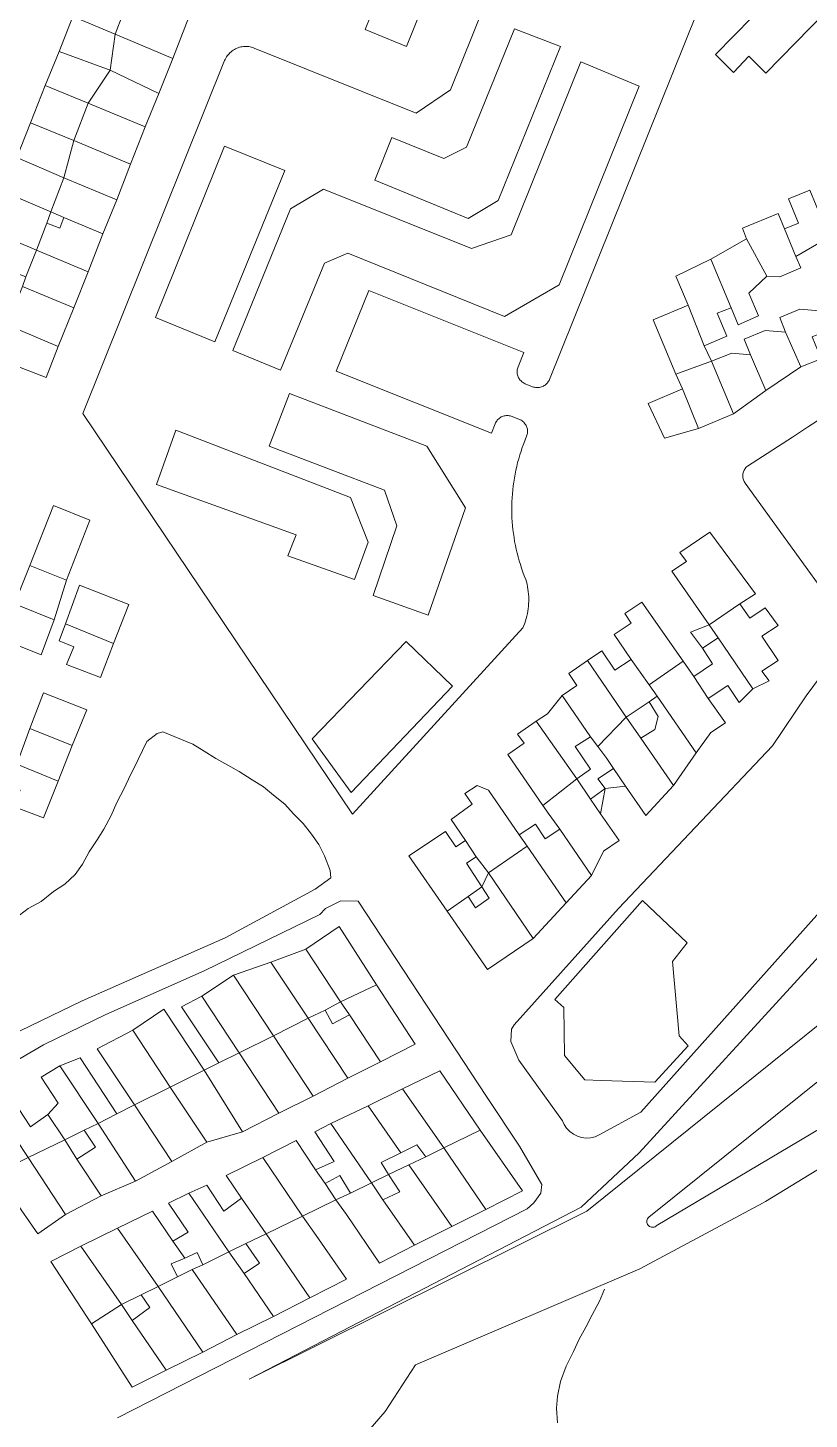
# Model space of a CAD drawing. Header units: inches. Extents: x 1138763 to 1140867, y 1050756 to 1053008.
# Drawn here: x 1140571.6 to 1140692, y 1051304.3 to 1051518.7 of the extents above; entities that cross this region are included whole.
import ezdxf

# ---------------------------------------------------------------- set-up
doc = ezdxf.new("R2010")
doc.units = ezdxf.units.IN
doc.header["$MEASUREMENT"] = 0
for name, color, linetype, lineweight in [('LimEdif_AM', 44, 'Continuous', 5), ('ViaPrin_AM', 1, 'Continuous', 15), ('ViaSec_AM', 1, 'Continuous', 18)]:
    doc.layers.add(name, color=color, linetype=linetype, lineweight=lineweight)

msp = doc.modelspace()

# ---------------------------------------------------------------- linework, layer by layer
at = {"layer": 'LimEdif_AM'}
for points in [[(1140625.56, 1051536.63), (1140622.94, 1051530.13), (1140627.19, 1051528.38), (1140629.94, 1051535.38), (1140636.69, 1051532.63), (1140629.94, 1051515.88), (1140623.56, 1051518.5), (1140626.19, 1051525), (1140621.44, 1051526.88), (1140618.81, 1051520.63), (1140612.19, 1051523.25), (1140614.31, 1051528.13), (1140612.94, 1051528.75), (1140615.44, 1051534.88), (1140618.69, 1051539.5), (1140625.56, 1051536.63)], [(1140685.31, 1051511.75), (1140682.69, 1051514.37), (1140680.31, 1051511.87), (1140677.56, 1051514.62), (1140683.19, 1051520.37), (1140681.06, 1051522.37), (1140684.19, 1051525.62), (1140686.06, 1051523.75), (1140690.81, 1051529.12), (1140696.69, 1051523.5), (1140685.31, 1051511.75)], [(1140578.56, 1051520.5), (1140580.94, 1051526.5), (1140587.44, 1051524), (1140585.06, 1051517.75), (1140578.56, 1051520.5)], [(1140587.44, 1051524), (1140596.44, 1051520.37), (1140593.94, 1051514), (1140585.06, 1051517.75), (1140587.44, 1051524)], [(1140585.06, 1051517.75), (1140584.31, 1051512.25), (1140576.44, 1051515.12), (1140578.56, 1051520.5), (1140585.06, 1051517.75)], [(1140639.44, 1051489.37), (1140625.06, 1051495.25), (1140627.69, 1051501.87), (1140635.69, 1051498.62), (1140639.19, 1051500.37), (1140646.56, 1051518.62), (1140653.69, 1051515.87), (1140644.06, 1051492.12), (1140639.44, 1051489.37)], [(1140593.94, 1051514), (1140591.81, 1051508.62), (1140584.31, 1051512.25), (1140585.06, 1051517.75), (1140593.94, 1051514)], [(1140584.31, 1051512.25), (1140580.94, 1051507.12), (1140574.31, 1051509.87), (1140576.44, 1051515.12), (1140584.31, 1051512.25)], [(1140591.81, 1051508.62), (1140589.69, 1051503.5), (1140580.94, 1051507.12), (1140584.31, 1051512.25), (1140591.81, 1051508.62)], [(1140610.56, 1051466), (1140603.19, 1051469), (1140612.06, 1051490.87), (1140617.19, 1051493.87), (1140639.94, 1051484.75), (1140646.06, 1051486.87), (1140656.81, 1051513.5), (1140665.81, 1051509.75), (1140653.44, 1051479.12), (1140645.06, 1051474.25), (1140620.94, 1051484), (1140617.31, 1051482.5), (1140610.56, 1051466)], [(1140580.94, 1051507.12), (1140578.69, 1051501.37), (1140572.06, 1051504.12), (1140574.31, 1051509.87), (1140580.94, 1051507.12)], [(1140589.69, 1051503.5), (1140587.44, 1051497.75), (1140578.69, 1051501.37), (1140580.94, 1051507.12), (1140589.69, 1051503.5)], [(1140578.69, 1051501.37), (1140577.19, 1051495.62), (1140569.94, 1051498.75), (1140572.06, 1051504.12), (1140578.69, 1051501.37)], [(1140587.44, 1051497.75), (1140585.31, 1051492.25), (1140577.19, 1051495.62), (1140578.69, 1051501.37), (1140587.44, 1051497.75)], [(1140577.19, 1051495.62), (1140575.19, 1051490.37), (1140567.81, 1051493.5), (1140569.94, 1051498.75), (1140577.19, 1051495.62)], [(1140600.44, 1051470.37), (1140591.31, 1051474.12), (1140601.94, 1051500.5), (1140611.19, 1051496.75), (1140600.44, 1051470.37)], [(1140585.31, 1051492.25), (1140583.19, 1051487), (1140577.19, 1051489.5), (1140575.19, 1051490.37), (1140577.19, 1051495.62), (1140585.31, 1051492.25)], [(1140575.19, 1051490.37), (1140574.56, 1051488.62), (1140572.94, 1051484.5), (1140565.56, 1051487.62), (1140567.81, 1051493.5), (1140575.19, 1051490.37)], [(1140688.19, 1051487.75), (1140690.31, 1051488.62), (1140688.81, 1051492.37), (1140692.06, 1051493.75), (1140693.06, 1051491.37), (1140695.06, 1051486.5), (1140689.94, 1051483.5), (1140688.19, 1051487.75)], [(1140577.19, 1051489.5), (1140576.56, 1051487.87), (1140574.56, 1051488.62), (1140575.19, 1051490.37), (1140577.19, 1051489.5)], [(1140682.31, 1051486.25), (1140681.69, 1051487.87), (1140687.19, 1051490.12), (1140688.19, 1051487.75), (1140689.94, 1051483.5), (1140690.69, 1051481.75), (1140687.44, 1051480.37), (1140685.44, 1051480.5), (1140682.31, 1051486.25)], [(1140577.19, 1051489.5), (1140583.19, 1051487), (1140580.94, 1051481.12), (1140572.94, 1051484.5), (1140574.56, 1051488.62), (1140576.56, 1051487.87), (1140577.19, 1051489.5)], [(1140572.94, 1051484.5), (1140571.31, 1051480.37), (1140569.69, 1051481), (1140569.06, 1051479.62), (1140563.31, 1051482.12), (1140565.56, 1051487.62), (1140572.94, 1051484.5)], [(1140676.81, 1051483.12), (1140682.31, 1051486.25), (1140685.44, 1051480.5), (1140682.69, 1051477.87), (1140684.19, 1051474.37), (1140681.06, 1051473), (1140679.94, 1051475.62), (1140676.81, 1051483.12)], [(1140580.94, 1051481.12), (1140578.69, 1051475.62), (1140570.81, 1051478.87), (1140571.31, 1051480.37), (1140572.94, 1051484.5), (1140580.94, 1051481.12)], [(1140673.31, 1051476), (1140671.44, 1051480.5), (1140676.81, 1051483.12), (1140679.94, 1051475.62), (1140677.81, 1051474.75), (1140679.31, 1051471.25), (1140675.81, 1051469.75), (1140673.31, 1051476)], [(1140578.69, 1051475.62), (1140576.31, 1051469.62), (1140568.44, 1051473), (1140570.81, 1051478.87), (1140578.69, 1051475.62)], [(1140675.81, 1051469.75), (1140676.94, 1051467.37), (1140671.44, 1051465.37), (1140667.94, 1051473.75), (1140673.31, 1051476), (1140675.81, 1051469.75)], [(1140694.81, 1051472.12), (1140692.44, 1051471.12), (1140693.81, 1051467.75), (1140690.69, 1051466.5), (1140688.31, 1051471.87), (1140687.44, 1051474.12), (1140690.56, 1051475.37), (1140693.56, 1051475.12), (1140694.81, 1051472.12)], [(1140568.44, 1051473), (1140576.31, 1051469.62), (1140574.44, 1051464.87), (1140567.69, 1051467.5), (1140568.94, 1051470.75), (1140568.44, 1051473)], [(1140682.94, 1051468.37), (1140681.94, 1051470.75), (1140685.19, 1051472.12), (1140688.31, 1051471.87), (1140690.69, 1051466.5), (1140685.31, 1051462.87), (1140682.94, 1051468.37)], [(1140676.94, 1051467.37), (1140680.06, 1051468.62), (1140682.94, 1051468.37), (1140685.31, 1051462.87), (1140680.31, 1051459.25), (1140676.94, 1051467.37)], [(1140676.94, 1051467.37), (1140680.31, 1051459.25), (1140674.94, 1051457), (1140672.44, 1051463.12), (1140671.44, 1051465.37), (1140676.94, 1051467.37)], [(1140633.31, 1051428.25), (1140624.81, 1051431.25), (1140628.44, 1051442), (1140626.56, 1051447.5), (1140608.81, 1051454.25), (1140611.94, 1051462.37), (1140633.06, 1051454.25), (1140639.06, 1051444.75), (1140633.31, 1051428.25)], [(1140674.94, 1051457), (1140669.69, 1051455.5), (1140667.19, 1051460.87), (1140672.44, 1051463.12), (1140674.94, 1051457)], [(1140621.94, 1051433.75), (1140611.69, 1051437.37), (1140612.94, 1051440.62), (1140591.44, 1051448.37), (1140594.44, 1051456.75), (1140621.31, 1051446.37), (1140624.06, 1051439.5), (1140621.94, 1051433.75)], [(1140571.94, 1051435.87), (1140575.56, 1051445.12), (1140581.19, 1051442.87), (1140577.56, 1051433.62), (1140571.94, 1051435.87)], [(1140681.31, 1051430), (1140676.56, 1051426.75), (1140670.81, 1051435), (1140673.06, 1051436.5), (1140672.06, 1051437.87), (1140676.69, 1051441), (1140683.69, 1051431.5), (1140681.31, 1051430)], [(1140577.56, 1051433.62), (1140575.69, 1051427.5), (1140569.56, 1051430), (1140571.94, 1051435.87), (1140577.56, 1051433.62)], [(1140577.44, 1051426.87), (1140579.56, 1051432.87), (1140587.19, 1051429.87), (1140584.81, 1051423.87), (1140577.44, 1051426.87)], [(1140575.69, 1051427.5), (1140573.69, 1051422.12), (1140567.44, 1051424.62), (1140569.56, 1051430), (1140575.69, 1051427.5)], [(1140664.56, 1051421.37), (1140661.94, 1051425.25), (1140664.56, 1051427), (1140663.56, 1051428.5), (1140666.19, 1051430.25), (1140672.56, 1051421.12), (1140667.31, 1051417.5), (1140664.56, 1051421.37)], [(1140681.31, 1051430), (1140682.81, 1051427.75), (1140685.19, 1051429.37), (1140687.19, 1051426.62), (1140684.69, 1051425), (1140687.19, 1051421.25), (1140684.69, 1051419.62), (1140685.81, 1051418.12), (1140683.31, 1051416.87), (1140677.94, 1051424.75), (1140676.56, 1051426.75), (1140681.31, 1051430)], [(1140584.81, 1051423.87), (1140582.81, 1051418.62), (1140577.56, 1051420.62), (1140578.69, 1051423.37), (1140576.44, 1051424.25), (1140577.44, 1051426.87), (1140584.81, 1051423.87)], [(1140677.94, 1051424.75), (1140675.56, 1051423.12), (1140673.69, 1051425.62), (1140676.56, 1051426.75), (1140677.94, 1051424.75)], [(1140621.41, 1051400.9), (1140615.41, 1051409.15), (1140629.91, 1051424.15), (1140637.04, 1051417.27), (1140621.41, 1051400.9)], [(1140677.94, 1051424.75), (1140683.31, 1051416.87), (1140681.19, 1051414.75), (1140679.44, 1051417.37), (1140676.44, 1051415.37), (1140674.19, 1051418.75), (1140677.06, 1051420.75), (1140675.56, 1051423.12), (1140677.94, 1051424.75)], [(1140657.81, 1051421.25), (1140660.06, 1051422.75), (1140662.06, 1051419.75), (1140664.56, 1051421.37), (1140667.31, 1051417.5), (1140668.56, 1051415.75), (1140667.31, 1051414.87), (1140663.81, 1051412.5), (1140657.81, 1051421.25)], [(1140653.94, 1051415.87), (1140656.19, 1051417.37), (1140654.94, 1051419.25), (1140657.81, 1051421.25), (1140663.81, 1051412.5), (1140659.44, 1051408), (1140658.31, 1051409.5), (1140653.94, 1051415.87)], [(1140672.56, 1051421.12), (1140674.19, 1051418.75), (1140676.44, 1051415.37), (1140679.06, 1051411.62), (1140676.81, 1051410.12), (1140674.56, 1051407), (1140668.56, 1051415.75), (1140667.31, 1051417.5), (1140672.56, 1051421.12)], [(1140571.94, 1051410.75), (1140574.06, 1051416.25), (1140580.69, 1051413.62), (1140578.44, 1051408.12), (1140571.94, 1051410.75)], [(1140649.94, 1051411.87), (1140651.69, 1051413), (1140653.94, 1051415.87), (1140658.31, 1051409.5), (1140655.94, 1051408), (1140658.31, 1051404.5), (1140656.19, 1051403), (1140649.94, 1051411.87)], [(1140668.56, 1051415.75), (1140674.56, 1051407), (1140671.06, 1051402), (1140666.06, 1051409.25), (1140668.19, 1051410.62), (1140668.69, 1051412.62), (1140667.31, 1051414.87), (1140668.56, 1051415.75)], [(1140667.31, 1051414.87), (1140668.69, 1051412.62), (1140668.19, 1051410.62), (1140666.06, 1051409.25), (1140663.81, 1051412.5), (1140667.31, 1051414.87)], [(1140578.44, 1051408.12), (1140576.31, 1051402.62), (1140569.94, 1051405.25), (1140571.94, 1051410.75), (1140578.44, 1051408.12)], [(1140656.19, 1051403), (1140650.94, 1051398.87), (1140645.56, 1051406.75), (1140648.06, 1051408.5), (1140647.06, 1051409.87), (1140649.94, 1051411.87), (1140656.19, 1051403)], [(1140666.06, 1051409.25), (1140671.06, 1051402), (1140666.81, 1051397.37), (1140663.69, 1051401.87), (1140661.81, 1051404.62), (1140660.81, 1051406.12), (1140659.44, 1051408), (1140663.81, 1051412.5), (1140666.06, 1051409.25)], [(1140659.44, 1051408), (1140660.81, 1051406.12), (1140661.81, 1051404.62), (1140659.44, 1051403), (1140660.56, 1051401.5), (1140658.31, 1051399.87), (1140656.19, 1051403), (1140658.31, 1051404.5), (1140655.94, 1051408), (1140658.31, 1051409.5), (1140659.44, 1051408)], [(1140576.31, 1051402.62), (1140574.06, 1051397), (1140569.44, 1051398.75), (1140570.44, 1051401.25), (1140568.69, 1051402), (1140569.94, 1051405.25), (1140576.31, 1051402.62)], [(1140663.69, 1051401.87), (1140660.56, 1051401.5), (1140659.44, 1051403), (1140661.81, 1051404.62), (1140663.69, 1051401.87)], [(1140658.31, 1051399.87), (1140659.81, 1051397.62), (1140662.69, 1051393.5), (1140660.31, 1051391.87), (1140658.44, 1051388.12), (1140653.56, 1051395.25), (1140651.94, 1051397.5), (1140650.94, 1051398.87), (1140656.19, 1051403), (1140658.31, 1051399.87)], [(1140639.06, 1051393.5), (1140636.81, 1051396.75), (1140640.06, 1051399.12), (1140638.94, 1051400.75), (1140640.81, 1051402), (1140642.56, 1051401.25), (1140647.31, 1051394.37), (1140648.56, 1051392.62), (1140642.56, 1051388.5), (1140640.69, 1051391), (1140639.06, 1051393.5)], [(1140660.56, 1051401.5), (1140659.81, 1051397.62), (1140658.31, 1051399.87), (1140660.56, 1051401.5)], [(1140647.31, 1051394.37), (1140649.81, 1051396), (1140651.31, 1051393.75), (1140653.56, 1051395.25), (1140658.44, 1051388.12), (1140654.56, 1051383.87), (1140648.56, 1051392.62), (1140647.31, 1051394.37)], [(1140640.69, 1051391), (1140639.19, 1051390), (1140641.56, 1051386.37), (1140639.44, 1051384.87), (1140636.19, 1051382.62), (1140630.31, 1051391.12), (1140635.94, 1051394.87), (1140637.56, 1051392.5), (1140639.06, 1051393.5), (1140640.69, 1051391)], [(1140648.56, 1051392.62), (1140654.56, 1051383.87), (1140649.44, 1051378.37), (1140642.56, 1051388.5), (1140648.56, 1051392.62)], [(1140642.56, 1051388.5), (1140641.56, 1051386.37), (1140639.19, 1051390), (1140640.69, 1051391), (1140642.56, 1051388.5)], [(1140642.56, 1051388.5), (1140649.44, 1051378.37), (1140642.44, 1051373.62), (1140636.19, 1051382.62), (1140639.44, 1051384.87), (1140640.56, 1051383.12), (1140642.69, 1051384.62), (1140641.56, 1051386.37), (1140642.56, 1051388.5)], [(1140641.56, 1051386.37), (1140642.69, 1051384.62), (1140640.56, 1051383.12), (1140639.44, 1051384.87), (1140641.56, 1051386.37)], [(1140668.19, 1051356.25), (1140659.94, 1051356.5), (1140657.44, 1051356.62), (1140654.31, 1051360.37), (1140654.19, 1051367.75), (1140652.81, 1051369), (1140666.31, 1051384.25), (1140673.19, 1051377.75), (1140670.94, 1051374.87), (1140671.94, 1051363.37), (1140673.31, 1051361.87), (1140668.19, 1051356.25)], [(1140614.44, 1051376.75), (1140619.56, 1051380.25), (1140625.31, 1051371.25), (1140619.81, 1051368.62), (1140614.44, 1051376.75)], [(1140609.06, 1051374.75), (1140614.44, 1051376.75), (1140619.81, 1051368.62), (1140617.44, 1051367.37), (1140614.81, 1051366.12), (1140609.06, 1051374.75)], [(1140603.31, 1051372.75), (1140609.06, 1051374.75), (1140614.81, 1051366.12), (1140609.44, 1051363.37), (1140603.31, 1051372.75)], [(1140598.44, 1051369.5), (1140603.31, 1051372.75), (1140609.44, 1051363.37), (1140604.19, 1051360.75), (1140598.44, 1051369.5)], [(1140625.31, 1051371.25), (1140631.31, 1051362.12), (1140625.94, 1051359.37), (1140621.19, 1051366.62), (1140619.81, 1051368.62), (1140625.31, 1051371.25)], [(1140604.19, 1051360.75), (1140601.06, 1051359.25), (1140595.31, 1051367.87), (1140598.44, 1051369.5), (1140604.19, 1051360.75)], [(1140619.81, 1051368.62), (1140621.19, 1051366.62), (1140618.56, 1051365.25), (1140617.44, 1051367.37), (1140619.81, 1051368.62)], [(1140587.81, 1051364.25), (1140592.56, 1051367.5), (1140598.81, 1051358.12), (1140593.56, 1051355.5), (1140587.81, 1051364.25)], [(1140614.81, 1051366.12), (1140620.94, 1051356.87), (1140615.56, 1051354.12), (1140609.44, 1051363.37), (1140614.81, 1051366.12)], [(1140617.44, 1051367.37), (1140618.56, 1051365.25), (1140621.19, 1051366.62), (1140625.94, 1051359.37), (1140620.94, 1051356.87), (1140614.81, 1051366.12), (1140617.44, 1051367.37)], [(1140593.56, 1051355.5), (1140588.06, 1051352.75), (1140582.31, 1051361.37), (1140587.81, 1051364.25), (1140593.56, 1051355.5)], [(1140609.44, 1051363.37), (1140615.56, 1051354.12), (1140610.31, 1051351.5), (1140604.19, 1051360.75), (1140609.44, 1051363.37)], [(1140576.56, 1051358.75), (1140579.69, 1051360), (1140585.31, 1051351.37), (1140582.44, 1051349.87), (1140576.56, 1051358.75)], [(1140604.19, 1051360.75), (1140610.31, 1051351.5), (1140604.69, 1051348.62), (1140598.81, 1051358.12), (1140601.06, 1051359.25), (1140604.19, 1051360.75)], [(1140574.69, 1051351.25), (1140576.31, 1051353), (1140573.69, 1051357), (1140576.56, 1051358.75), (1140582.44, 1051349.87), (1140580.31, 1051348.87), (1140577.31, 1051347.37), (1140574.69, 1051351.25)], [(1140598.81, 1051358.12), (1140604.69, 1051348.62), (1140599.19, 1051347), (1140593.56, 1051355.5), (1140598.81, 1051358.12)], [(1140629.31, 1051355.25), (1140635.06, 1051358), (1140641.31, 1051348.87), (1140635.69, 1051346.12), (1140629.31, 1051355.25)], [(1140593.56, 1051355.5), (1140599.19, 1051347), (1140593.81, 1051344), (1140588.06, 1051352.75), (1140593.56, 1051355.5)], [(1140624.06, 1051352.62), (1140629.31, 1051355.25), (1140635.69, 1051346.12), (1140632.94, 1051344.75), (1140631.56, 1051346.62), (1140629.06, 1051345.37), (1140624.06, 1051352.62)], [(1140571.69, 1051344.62), (1140566.69, 1051342.12), (1140560.69, 1051350.75), (1140565.94, 1051353.25), (1140571.69, 1051344.62)], [(1140565.94, 1051353.25), (1140568.44, 1051354.87), (1140572.06, 1051349.37), (1140574.69, 1051351.25), (1140577.31, 1051347.37), (1140571.69, 1051344.62), (1140565.94, 1051353.25)], [(1140585.31, 1051351.37), (1140588.06, 1051352.75), (1140593.81, 1051344), (1140588.19, 1051341), (1140582.44, 1051349.87), (1140585.31, 1051351.37)], [(1140618.31, 1051349.87), (1140624.06, 1051352.62), (1140629.06, 1051345.37), (1140626.06, 1051343.87), (1140627.19, 1051342), (1140624.56, 1051340.75), (1140618.31, 1051349.87)], [(1140580.31, 1051348.87), (1140582.06, 1051346.25), (1140579.19, 1051344.37), (1140577.31, 1051347.37), (1140580.31, 1051348.87)], [(1140582.44, 1051349.87), (1140588.19, 1051341), (1140582.94, 1051338.75), (1140579.19, 1051344.37), (1140582.06, 1051346.25), (1140580.31, 1051348.87), (1140582.44, 1051349.87)], [(1140615.94, 1051342.75), (1140618.81, 1051344), (1140615.81, 1051348.62), (1140618.31, 1051349.87), (1140624.56, 1051340.75), (1140621.31, 1051339.12), (1140619.69, 1051341.87), (1140617.44, 1051340.62), (1140615.94, 1051342.75)], [(1140641.31, 1051348.87), (1140647.81, 1051339.5), (1140642.19, 1051336.62), (1140635.69, 1051346.12), (1140641.31, 1051348.87)], [(1140577.31, 1051347.37), (1140579.19, 1051344.37), (1140582.94, 1051338.75), (1140577.44, 1051335.87), (1140571.69, 1051344.62), (1140577.31, 1051347.37)], [(1140607.81, 1051344.62), (1140612.94, 1051347.25), (1140615.94, 1051342.75), (1140617.44, 1051340.62), (1140619.06, 1051338.12), (1140613.94, 1051335.62), (1140607.81, 1051344.62)], [(1140632.94, 1051344.75), (1140630.31, 1051343.5), (1140627.19, 1051342), (1140626.06, 1051343.87), (1140629.06, 1051345.37), (1140631.56, 1051346.62), (1140632.94, 1051344.75)], [(1140571.69, 1051344.62), (1140577.44, 1051335.87), (1140573.19, 1051332.87), (1140566.69, 1051342.12), (1140571.69, 1051344.62)], [(1140604.56, 1051338.37), (1140602.19, 1051341.87), (1140607.81, 1051344.62), (1140613.94, 1051335.62), (1140608.31, 1051332.87), (1140604.56, 1051338.37)], [(1140635.69, 1051346.12), (1140642.19, 1051336.62), (1140636.94, 1051334), (1140630.31, 1051343.5), (1140632.94, 1051344.75), (1140635.69, 1051346.12)], [(1140630.31, 1051343.5), (1140636.94, 1051334), (1140631.19, 1051331.12), (1140626.31, 1051338.12), (1140628.94, 1051339.37), (1140627.19, 1051342), (1140630.31, 1051343.5)], [(1140596.44, 1051339.12), (1140599.19, 1051340.37), (1140601.81, 1051336.37), (1140604.56, 1051338.37), (1140608.31, 1051332.87), (1140605.19, 1051331.37), (1140602.56, 1051330.12), (1140596.44, 1051339.12)], [(1140621.31, 1051339.12), (1140619.06, 1051338.12), (1140617.44, 1051340.62), (1140619.69, 1051341.87), (1140621.31, 1051339.12)], [(1140624.56, 1051340.75), (1140626.31, 1051338.12), (1140631.19, 1051331.12), (1140625.81, 1051328.37), (1140620.69, 1051335.87), (1140619.06, 1051338.12), (1140621.31, 1051339.12), (1140624.56, 1051340.75)], [(1140627.19, 1051342), (1140628.94, 1051339.37), (1140626.31, 1051338.12), (1140624.56, 1051340.75), (1140627.19, 1051342)], [(1140593.94, 1051331.75), (1140596.31, 1051333.12), (1140593.31, 1051337.62), (1140596.44, 1051339.12), (1140602.56, 1051330.12), (1140598.56, 1051328.12), (1140597.69, 1051330), (1140595.81, 1051329.12), (1140593.94, 1051331.75)], [(1140585.44, 1051333.75), (1140590.81, 1051336.37), (1140593.94, 1051331.75), (1140595.81, 1051329.12), (1140593.69, 1051328.25), (1140594.69, 1051326.25), (1140591.69, 1051324.75), (1140585.44, 1051333.75)], [(1140613.94, 1051335.62), (1140616.06, 1051332.62), (1140620.69, 1051325.87), (1140615.06, 1051323), (1140608.31, 1051332.87), (1140613.94, 1051335.62)], [(1140579.81, 1051331), (1140585.44, 1051333.75), (1140591.69, 1051324.75), (1140589.06, 1051323.5), (1140586.06, 1051322), (1140579.81, 1051331)], [(1140605.19, 1051331.37), (1140607.31, 1051328.37), (1140604.94, 1051326.75), (1140602.56, 1051330.12), (1140605.19, 1051331.37)], [(1140608.31, 1051332.87), (1140615.06, 1051323), (1140609.44, 1051320.12), (1140604.94, 1051326.75), (1140607.31, 1051328.37), (1140605.19, 1051331.37), (1140608.31, 1051332.87)], [(1140586.06, 1051322), (1140581.44, 1051319), (1140575.19, 1051328.62), (1140579.81, 1051331), (1140586.06, 1051322)], [(1140598.56, 1051328.12), (1140596.94, 1051327.37), (1140594.69, 1051326.25), (1140593.69, 1051328.25), (1140595.81, 1051329.12), (1140597.69, 1051330), (1140598.56, 1051328.12)], [(1140602.56, 1051330.12), (1140604.94, 1051326.75), (1140609.44, 1051320.12), (1140603.81, 1051317.37), (1140596.94, 1051327.37), (1140598.56, 1051328.12), (1140602.56, 1051330.12)], [(1140596.94, 1051327.37), (1140603.81, 1051317.37), (1140598.56, 1051314.62), (1140591.69, 1051324.75), (1140594.69, 1051326.25), (1140596.94, 1051327.37)], [(1140589.06, 1051323.5), (1140590.44, 1051321.5), (1140587.69, 1051319.5), (1140586.06, 1051322), (1140589.06, 1051323.5)], [(1140591.69, 1051324.75), (1140598.56, 1051314.62), (1140592.94, 1051311.87), (1140587.69, 1051319.5), (1140590.44, 1051321.5), (1140589.06, 1051323.5), (1140591.69, 1051324.75)], [(1140587.69, 1051319.5), (1140592.94, 1051311.87), (1140587.69, 1051309.25), (1140581.44, 1051319), (1140586.06, 1051322), (1140587.69, 1051319.5)]]:
    msp.add_lwpolyline(points, dxfattribs=at)
at = {"layer": 'ViaPrin_AM'}
for points in [[(1140652.28, 1051547.92), (1140636.73, 1051509.21), (1140631.45, 1051505.62), (1140606.5, 1051515.64), (1140606.3, 1051515.71), (1140606.09, 1051515.77), (1140605.89, 1051515.82), (1140605.68, 1051515.85), (1140605.47, 1051515.88), (1140605.26, 1051515.89), (1140605.05, 1051515.89), (1140604.84, 1051515.87), (1140604.63, 1051515.84), (1140604.42, 1051515.8), (1140604.21, 1051515.75), (1140604.01, 1051515.69), (1140603.82, 1051515.61), (1140603.63, 1051515.52), (1140603.44, 1051515.42), (1140603.26, 1051515.31), (1140603.09, 1051515.19), (1140602.92, 1051515.05), (1140602.76, 1051514.91), (1140602.62, 1051514.76), (1140602.48, 1051514.6), (1140602.35, 1051514.43), (1140602.23, 1051514.26), (1140602.12, 1051514.08), (1140602.03, 1051513.89), (1140601.94, 1051513.69), (1140580.1, 1051459.3), (1140621.63, 1051397.54), (1140647.89, 1051426.28), (1140648.03, 1051426.63), (1140648.17, 1051426.99), (1140648.28, 1051427.35), (1140648.39, 1051427.72), (1140648.49, 1051428.09), (1140648.57, 1051428.46), (1140648.63, 1051428.83), (1140648.69, 1051429.21), (1140648.73, 1051429.59), (1140648.76, 1051429.97), (1140648.78, 1051430.35), (1140648.78, 1051430.73), (1140648.77, 1051431.11), (1140648.74, 1051431.49), (1140648.71, 1051431.87), (1140648.66, 1051432.24), (1140648.59, 1051432.62), (1140648.52, 1051432.99), (1140648.43, 1051433.36), (1140648.32, 1051433.73), (1140648.1, 1051434.3), (1140647.88, 1051434.87), (1140647.68, 1051435.45), (1140647.49, 1051436.03), (1140647.31, 1051436.62), (1140647.14, 1051437.21), (1140646.99, 1051437.8), (1140646.85, 1051438.4), (1140646.73, 1051438.99), (1140646.61, 1051439.6), (1140646.51, 1051440.2), (1140646.42, 1051440.81), (1140646.35, 1051441.41), (1140646.29, 1051442.02), (1140646.24, 1051442.63), (1140646.2, 1051443.25), (1140646.18, 1051443.86), (1140646.17, 1051444.47), (1140646.17, 1051445.08), (1140646.19, 1051445.69), (1140646.22, 1051446.31), (1140646.26, 1051446.92), (1140646.32, 1051447.53), (1140646.39, 1051448.14), (1140646.47, 1051448.74), (1140646.56, 1051449.35), (1140646.67, 1051449.95), (1140646.79, 1051450.55), (1140646.93, 1051451.15), (1140647.07, 1051451.74), (1140647.23, 1051452.33), (1140647.41, 1051452.92), (1140647.59, 1051453.51), (1140647.79, 1051454.09), (1140648, 1051454.66), (1140648.22, 1051455.23), (1140648.45, 1051455.8), (1140648.51, 1051455.95), (1140648.55, 1051456.1), (1140648.58, 1051456.25), (1140648.59, 1051456.41), (1140648.6, 1051456.56), (1140648.59, 1051456.72), (1140648.57, 1051456.88), (1140648.54, 1051457.03), (1140648.49, 1051457.18), (1140648.44, 1051457.33), (1140648.37, 1051457.47), (1140648.29, 1051457.61), (1140648.2, 1051457.74), (1140648.1, 1051457.86), (1140648, 1051457.97), (1140647.88, 1051458.08), (1140647.75, 1051458.17), (1140647.62, 1051458.26), (1140647.49, 1051458.33), (1140647.34, 1051458.4), (1140646.22, 1051458.85), (1140646.07, 1051458.9), (1140645.92, 1051458.94), (1140645.77, 1051458.97), (1140645.61, 1051458.99), (1140645.45, 1051458.99), (1140645.3, 1051458.99), (1140645.14, 1051458.97), (1140644.99, 1051458.93), (1140644.84, 1051458.89), (1140644.69, 1051458.83), (1140644.55, 1051458.77), (1140644.41, 1051458.69), (1140644.28, 1051458.6), (1140644.16, 1051458.5), (1140644.04, 1051458.39), (1140643.94, 1051458.28), (1140643.84, 1051458.15), (1140643.76, 1051458.02), (1140643.68, 1051457.88), (1140643.62, 1051457.74), (1140643.02, 1051456.26), (1140619.14, 1051465.85), (1140624.14, 1051478.28), (1140648.02, 1051468.69), (1140647.13, 1051466.49), (1140647.08, 1051466.35), (1140647.04, 1051466.2), (1140647.01, 1051466.04), (1140646.99, 1051465.88), (1140646.99, 1051465.73), (1140647, 1051465.57), (1140647.02, 1051465.42), (1140647.05, 1051465.26), (1140647.09, 1051465.11), (1140647.15, 1051464.96), (1140647.22, 1051464.82), (1140647.3, 1051464.69), (1140647.38, 1051464.56), (1140647.48, 1051464.43), (1140647.59, 1051464.32), (1140647.71, 1051464.21), (1140647.83, 1051464.12), (1140647.96, 1051464.03), (1140648.1, 1051463.96), (1140648.24, 1051463.89), (1140649.37, 1051463.44), (1140649.52, 1051463.39), (1140649.67, 1051463.35), (1140649.82, 1051463.32), (1140649.98, 1051463.3), (1140650.13, 1051463.3), (1140650.29, 1051463.31), (1140650.45, 1051463.33), (1140650.6, 1051463.36), (1140650.75, 1051463.4), (1140650.9, 1051463.46), (1140651.04, 1051463.53), (1140651.18, 1051463.6), (1140651.31, 1051463.69), (1140651.43, 1051463.79), (1140651.54, 1051463.9), (1140651.65, 1051464.02), (1140651.74, 1051464.14), (1140651.83, 1051464.27), (1140651.9, 1051464.41), (1140651.97, 1051464.55), (1140686.05, 1051549.42)], [(1140691.5, 1051415.79), (1140698.73, 1051425.57), (1140682.14, 1051448.55), (1140682.05, 1051448.68), (1140681.97, 1051448.81), (1140681.9, 1051448.95), (1140681.85, 1051449.09), (1140681.8, 1051449.24), (1140681.77, 1051449.39), (1140681.75, 1051449.54), (1140681.74, 1051449.7), (1140681.75, 1051449.85), (1140681.77, 1051450.01), (1140681.8, 1051450.16), (1140681.84, 1051450.31), (1140681.9, 1051450.45), (1140681.96, 1051450.59), (1140682.04, 1051450.72), (1140682.13, 1051450.85), (1140682.23, 1051450.97), (1140682.34, 1051451.08), (1140682.46, 1051451.18), (1140684.78, 1051452.66), (1140687.1, 1051454.16), (1140689.42, 1051455.67), (1140691.72, 1051457.19), (1140694.02, 1051458.71)], [(1140739.16, 1051433.51), (1140666.07, 1051351.61), (1140659.63, 1051348.12), (1140658.99, 1051347.84), (1140658.31, 1051347.68), (1140657.62, 1051347.64), (1140656.93, 1051347.72), (1140656.27, 1051347.92), (1140655.65, 1051348.23), (1140655.09, 1051348.64), (1140654.61, 1051349.15), (1140654.23, 1051349.73), (1140653.99, 1051350.27), (1140647.27, 1051359.66)], [(1140647.27, 1051359.66), (1140646.03, 1051362.52), (1140646.12, 1051364.41), (1140646.51, 1051365.09), (1140662.59, 1051383.01), (1140686.35, 1051408.08), (1140691.5, 1051415.79)], [(1140725.3, 1051390.7), (1140657.72, 1051336.35), (1140605.74, 1051310.48), (1140656.83, 1051337), (1140665.78, 1051345.37), (1140720.1, 1051404.77), (1140721.11, 1051399.57), (1140723.01, 1051394.62), (1140725.3, 1051390.7)], [(1140618.3, 1051387.76), (1140615.89, 1051385.99), (1140602, 1051378.5), (1140580, 1051368.77), (1140568.87, 1051363.41), (1140564.46, 1051360.68), (1140560.42, 1051357.79), (1140561.71, 1051354.9), (1140561.74, 1051354.83), (1140574.06, 1051361.99), (1140583.65, 1051366.67), (1140598.8, 1051373.41), (1140616.59, 1051382.09), (1140617.45, 1051383.01), (1140619.83, 1051384.2), (1140622.5, 1051384.14), (1140642.26, 1051354.05), (1140647.34, 1051346.37), (1140650.81, 1051340.5), (1140650.65, 1051339.14), (1140649.58, 1051337.65), (1140648.54, 1051336.73), (1140585.44, 1051304.5)], [(1140729.73, 1051385.6), (1140667.29, 1051335.44), (1140667.18, 1051335.33), (1140667.09, 1051335.21), (1140667.02, 1051335.07), (1140666.98, 1051334.92), (1140666.96, 1051334.77), (1140666.97, 1051334.62), (1140667.01, 1051334.47), (1140667.07, 1051334.33), (1140667.15, 1051334.2), (1140667.26, 1051334.09), (1140667.38, 1051334), (1140667.52, 1051333.94), (1140667.67, 1051333.89), (1140667.82, 1051333.88), (1140667.97, 1051333.89), (1140668.12, 1051333.92), (1140668.26, 1051333.98), (1140668.39, 1051334.07), (1140668.43, 1051334.11), (1140743.06, 1051378.43)], [(1140631.34, 1051312.71), (1140665.89, 1051327.48), (1140684.88, 1051337.63), (1140685.26, 1051337.88), (1140725.43, 1051362.42), (1140739.66, 1051368.61), (1140745.42, 1051370.33), (1140754.09, 1051371.39), (1140762.82, 1051370.94), (1140771.33, 1051368.98), (1140771.65, 1051368.87)], [(1140631.34, 1051312.71), (1140626.66, 1051305.49), (1140617.47, 1051294.84), (1140606.24, 1051277.79), (1140596.85, 1051268.17), (1140593.56, 1051265.71)]]:
    msp.add_lwpolyline(points, dxfattribs=at)
at = {"layer": 'ViaSec_AM'}
for points in [[(1140569.69, 1051381.5), (1140571.69, 1051383), (1140573.69, 1051384.12), (1140575.56, 1051385.62), (1140577.31, 1051386.75), (1140578.94, 1051388.25), (1140580.06, 1051389.87), (1140581.06, 1051391.75), (1140582.31, 1051393.62), (1140583.31, 1051395.25), (1140584.44, 1051397.37), (1140585.31, 1051399.37), (1140586.44, 1051401.5), (1140587.44, 1051403.62), (1140587.94, 1051404.62), (1140589.94, 1051408.75), (1140591.56, 1051410), (1140592.44, 1051410.25), (1140597.06, 1051408.37), (1140598.81, 1051407.25), (1140600.56, 1051406.12), (1140602.44, 1051405.12), (1140604.19, 1051404.12), (1140606.19, 1051402.87), (1140607.94, 1051401.75), (1140609.44, 1051400.5), (1140611.19, 1051399.12), (1140612.56, 1051397.62), (1140614.06, 1051396.12), (1140615.31, 1051394.5), (1140616.44, 1051392.87), (1140617.31, 1051391.12), (1140618.19, 1051388.87), (1140618.31, 1051387.75)], [(1140660.44, 1051324.37), (1140659.69, 1051322.5), (1140658.56, 1051320.37), (1140657.56, 1051318.5), (1140656.56, 1051316.62), (1140655.69, 1051314.75), (1140654.56, 1051312.5), (1140653.69, 1051310.12), (1140653.19, 1051307.87), (1140653.06, 1051306), (1140653.19, 1051303.75)]]:
    msp.add_lwpolyline(points, dxfattribs=at)

doc.saveas('drawing.dxf')
